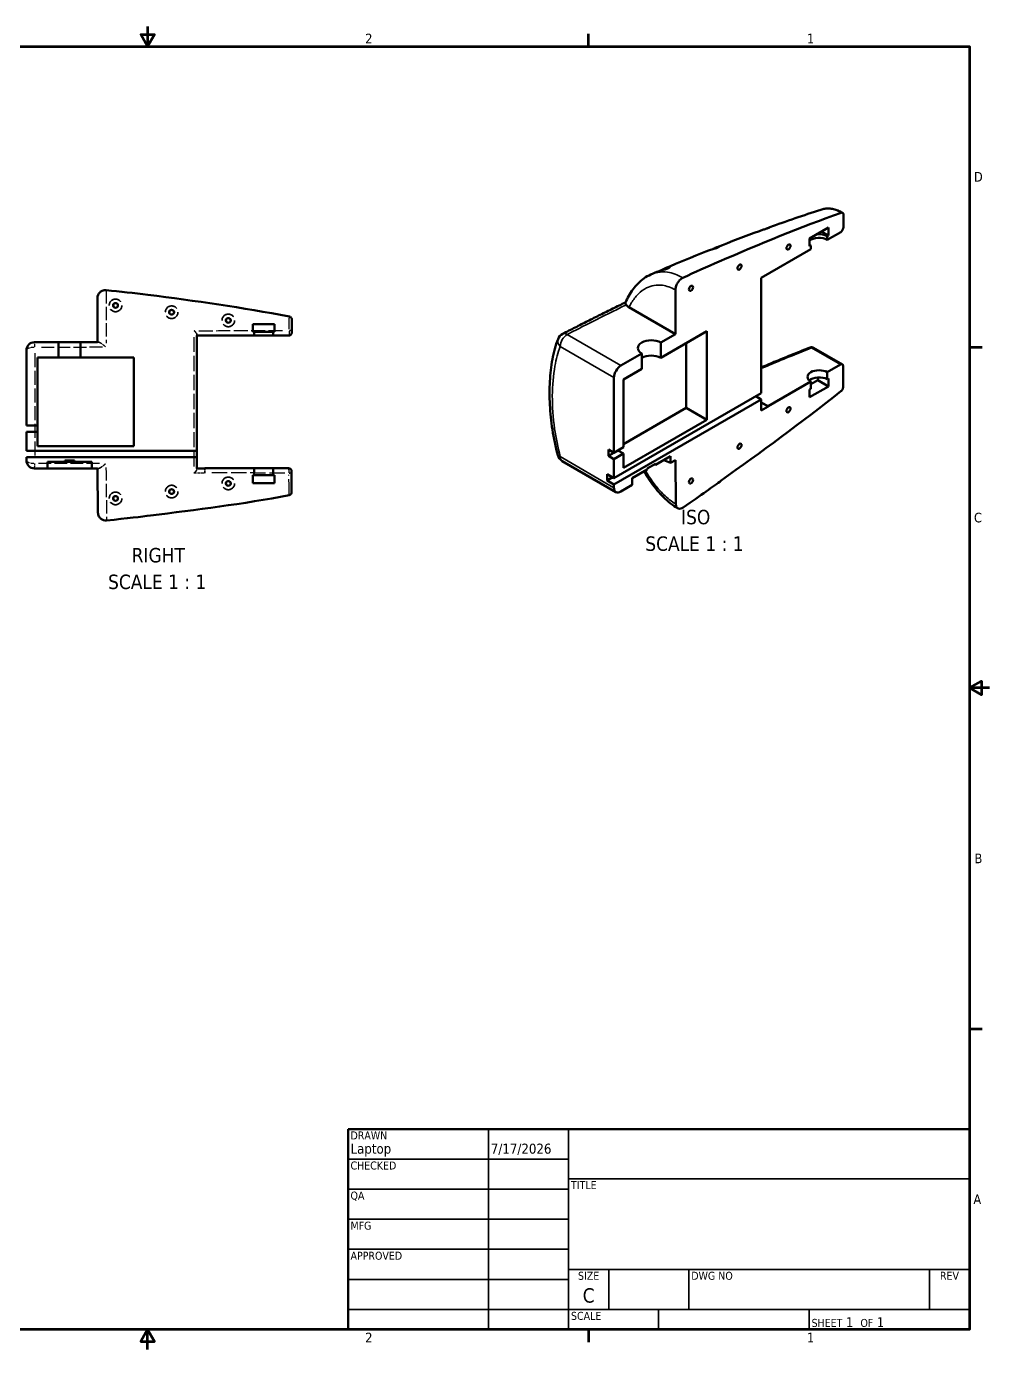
# Model space of a CAD drawing. Header units: millimetres. Extents: x 25 to 1092, y 13 to 851.
# Drawn here: x 482 to 1092, y 13 to 851 of the extents above; entities that cross this region are included whole.
import ezdxf
from ezdxf.enums import TextEntityAlignment as Align

# ---------------------------------------------------------------- set-up
doc = ezdxf.new("R2010")
doc.units = ezdxf.units.MM
doc.header["$LTSCALE"] = 50.8
doc.linetypes.add('DASHED', pattern=[0.2067, 0.1654, -0.0413])
for name, color, linetype, lineweight in [('Border (ANSI)', 7, 'Continuous', 70), ('Hidden (ANSI)', 7, 'DASHED', 35), ('Hidden Narrow (ANSI)', 7, 'DASHED', 25), ('Symbol (ANSI)', 7, 'Continuous', 25), ('Title (ANSI)', 7, 'Continuous', 50), ('Visible (ANSI)', 7, 'Continuous', 50), ('Visible Narrow (ANSI)', 7, 'Continuous', 35)]:
    doc.layers.add(name, color=color, linetype=linetype, lineweight=lineweight)
doc.styles.add('Label Text (ANSI)', font='tahoma.ttf')
doc.styles.add('Note Text (ANSI)', font='tahoma.ttf')
doc.styles.add('Text Style30', font='tahoma.ttf')
doc.styles.add('Text Style38', font='tahoma.ttf')
doc.styles.add('Text Style39', font='tahoma.ttf')

# ---------------------------------------------------------------- blocks, each defined once
blk = doc.blocks.new('Borders Default Border')
at = {"layer": 'Border (ANSI)'}
for p, q in [((16.5, 16.5), (16.5, 16.66)), ((21.25, 12.75), (21.41, 12.75)), ((21.25, 4.25), (21.41, 4.25)), ((16.5, 0.5), (16.5, 0.34))]:
    blk.add_line(p, q, dxfattribs=at)
at = {"layer": 'Border (ANSI)', "flags": 128}
for points in [[(11, 16.75), (11, 16.5), (10.913, 16.65), (11.087, 16.65), (11, 16.5)], [(0.75, 0.5), (0.75, 16.5), (21.25, 16.5), (21.25, 0.5), (0.75, 0.5)], [(21.5, 8.5), (21.25, 8.5), (21.4, 8.587), (21.4, 8.413), (21.25, 8.5)], [(11, 0.25), (11, 0.5), (10.913, 0.35), (11.087, 0.35), (11, 0.5)]]:
    blk.add_lwpolyline(points, dxfattribs=at)
at = {"layer": 'Border (ANSI)', "char_height": 0.12, "attachment_point": 7, "style": 'Note Text (ANSI)'}
for s, insert in [('2', (13.714, 16.54)), ('1', (19.223, 16.54)), ('D', (21.306, 14.815)), ('C', (21.306, 10.563)), ('B', (21.313, 6.315)), ('A', (21.299, 2.065)), ('2', (13.714, 0.34)), ('1', (19.223, 0.34))]:
    blk.add_mtext(s, dxfattribs=dict(at, insert=insert))
blk = doc.blocks.new('Title Blocks ANSI - Large')
at = {"layer": 'Title (ANSI)'}
for p, q in [((5, 7.45), (5, 4.95)), ((12.75, 7.45), (5, 7.45)), ((12.75, 4.95), (12.75, 7.45)), ((5, 4.95), (12.75, 4.95))]:
    blk.add_line(p, q, dxfattribs=at)
at = {"layer": 'Title (ANSI)', "lineweight": 35}
for p, q in [((6.75, 4.95), (6.75, 7.45)), ((7.75, 4.95), (7.75, 7.45)), ((5, 7.075), (7.75, 7.075)), ((7.75, 6.83), (12.75, 6.83)), ((5, 6.7), (7.75, 6.7)), ((5, 6.325), (7.75, 6.325)), ((5, 5.95), (7.75, 5.95)), ((12.75, 5.7), (7.75, 5.7)), ((8.25, 5.2), (8.25, 5.7)), ((9.25, 5.2), (9.25, 5.7)), ((12.25, 5.2), (12.25, 5.7)), ((5, 5.575), (7.75, 5.575)), ((7.75, 5.2), (5, 5.2)), ((12.75, 5.2), (7.75, 5.2)), ((8.87, 5.2), (8.87, 4.95)), ((10.75, 5.2), (10.75, 4.95))]:
    blk.add_line(p, q, dxfattribs=at)
at = {"layer": 'Title (ANSI)', "style": 'Text Style38'}
for s, p in [('DRAWN', (5.03, 7.42)), ('CHECKED', (5.03, 7.045)), ('TITLE', (7.78, 6.8)), ('QA', (5.03, 6.67)), ('MFG', (5.03, 6.295)), ('APPROVED', (5.03, 5.92)), ('DWG NO', (9.28, 5.67)), ('SCALE', (7.78, 5.17))]:
    blk.add_text(s, height=0.1, dxfattribs=at).set_placement(p, align=Align.TOP_LEFT)
for s, p in [('SIZE', (8, 5.67)), ('REV', (12.5, 5.67))]:
    blk.add_text(s, height=0.1, dxfattribs=at).set_placement(p, align=Align.TOP_CENTER)
at = {"layer": 'Title (ANSI)', "insert": (10.78, 4.98), "char_height": 0.12, "attachment_point": 7, "style": 'Note Text (ANSI)'}
blk.add_mtext('\\fTahoma|b0|i0;{\\H0.1000;SHEET}\\fTahoma|b0|i0;{\\H0.1200; 1  }\\fTahoma|b0|i0;{\\H0.1000;OF}\\fTahoma|b0|i0;{\\H0.1200; 1 }', dxfattribs=at)
at = {"layer": 'Title (ANSI)'}
for tag, height, style, p in [('AUTHOR', 0.125, 'Text Style39', (5.03, 7.105)), ('CREATION_DATE', 0.125, 'Text Style39', (6.78, 7.105)), ('CHECKED_BY', 0.125, 'Text Style39', (5.03, 6.73)), ('CHECKED_DATE', 0.125, 'Text Style39', (6.78, 6.73)), ('MFG_APPROVED_BY', 0.125, 'Text Style39', (5.03, 5.98)), ('MFG_APPROVED_DATE', 0.125, 'Text Style39', (6.78, 5.98)), ('ENG_APPROVED_BY', 0.125, 'Text Style39', (5.03, 5.605)), ('ENG_APPROVAL_DATE', 0.125, 'Text Style39', (6.78, 5.605)), ('PART_NUMBER', 0.18, 'Text Style30', (9.28, 5.23))]:
    blk.add_attdef(tag, text='', height=height, dxfattribs=dict(at, style=style)).set_placement(p, align=Align.BOTTOM_LEFT)
at = {"layer": 'Title (ANSI)', "lineweight": 30, "flags": 63}
blk.add_attdef('COMPANY', text='', height=0.125, dxfattribs=at).set_placement((10.25, 7.14), align=Align.MIDDLE_CENTER)
blk.add_attdef('TITLE', text='', height=0.18, dxfattribs=at).set_placement((7.78, 6.223), align=Align.MIDDLE_LEFT)
at = {"layer": 'Title (ANSI)'}
for tag, height, style, p in [('Sheet_Size', 0.18, 'Text Style30', (8, 5.375)), ('REVISION_NUMBER', 0.125, 'Text Style39', (12.5, 5.375))]:
    blk.add_attdef(tag, text='', height=height, dxfattribs=dict(at, style=style)).set_placement(p, align=Align.MIDDLE_CENTER)
at = {"layer": 'Title (ANSI)', "lineweight": 30, "flags": 63}
blk.add_attdef('Initial_View_Scale', text='', height=0.12, dxfattribs=at).set_placement((8.84, 4.98), align=Align.BOTTOM_RIGHT)

msp = doc.modelspace()

# ---------------------------------------------------------------- linework, layer by layer
at = {"layer": 'Hidden (ANSI)', "ltscale": 0.051062}
msp.add_line((590.02, 655.05), (590.02, 655.49), dxfattribs=at)
at = {"layer": 'Hidden (ANSI)', "ltscale": 0.094788}
msp.add_line((527.55, 650.88), (527.02, 650.88), dxfattribs=at)
at = {"layer": 'Hidden (ANSI)', "ltscale": 0.093798}
msp.add_line((527.01, 570.88), (527.53, 570.88), dxfattribs=at)
at = {"layer": 'Hidden (ANSI)', "ltscale": 0.044425}
msp.add_line((590.02, 570.54), (590.02, 570.88), dxfattribs=at)
at = {"layer": 'Hidden (ANSI)', "ltscale": 0.15564}
msp.add_line((595.02, 567.92), (595.02, 570.88), dxfattribs=at)
at = {"layer": 'Hidden (ANSI)', "ltscale": 1.196756}
for centre in [(538.45, 674.19), (574, 669.88), (609.91, 664.69), (609.91, 561.4), (538.45, 551.9), (574, 556.22)]:
    msp.add_circle(centre, 4, dxfattribs=at)
at = {"layer": 'Hidden (ANSI)', "ltscale": 0.131861}
msp.add_open_spline([(590.02, 655.49), (590.02, 655.61), (589.99, 655.76), (589.87, 656.1), (589.77, 656.3), (589.49, 656.77), (589.3, 657.03), (588.83, 657.59), (588.55, 657.88), (588.26, 658.13), (588.25, 658.13), (588.25, 658.13)], degree=3, knots=[-0.3527354, -0.3527354, -0.3527354, -0.3527354, -0.2920837, -0.2920837, -0.218479, -0.218479, -0.119912, -0.119912, 0, 0, 0.0008675, 0.0008675, 0.0008675, 0.0008675], dxfattribs=at)
at = {"layer": 'Hidden (ANSI)', "ltscale": 0.28457}
msp.add_open_spline([(527.55, 650.88), (527.79, 650.88), (528.11, 650.79), (528.95, 650.41), (529.49, 650.06), (530.81, 649.1), (531.62, 648.41), (532.41, 647.65), (532.41, 647.65), (532.41, 647.64)], degree=3, knots=[0, 0, 0, 0, 0.1798555, 0.1798555, 0.4228128, 0.4228128, 0.7519797, 0.7519797, 0.7533765, 0.7533765, 0.7533765, 0.7533765], dxfattribs=at)
at = {"layer": 'Hidden (ANSI)', "ltscale": 0.283552}
msp.add_open_spline([(527.53, 570.88), (527.78, 570.88), (528.1, 570.98), (528.93, 571.36), (529.47, 571.7), (530.77, 572.67), (531.57, 573.36), (532.35, 574.12), (532.35, 574.12), (532.36, 574.12)], degree=3, knots=[-0.7574116, -0.7574116, -0.7574116, -0.7574116, -0.5755807, -0.5755807, -0.3309444, -0.3309444, 0, 0, 0.0014052, 0.0014052, 0.0014052, 0.0014052], dxfattribs=at)
at = {"layer": 'Hidden (ANSI)', "ltscale": 0.133034}
msp.add_open_spline([(588.24, 567.94), (588.24, 567.94), (588.24, 567.94), (588.54, 568.21), (588.84, 568.52), (589.31, 569.09), (589.5, 569.35), (589.77, 569.8), (589.87, 569.99), (589.99, 570.3), (590.02, 570.43), (590.02, 570.54)], degree=3, knots=[-0.3528563, -0.3528563, -0.3528563, -0.3528563, -0.3519917, -0.3519917, -0.2285953, -0.2285953, -0.1315002, -0.1315002, -0.0594108, -0.0594108, 0, 0, 0, 0], dxfattribs=at)
at = {"layer": 'Hidden Narrow (ANSI)', "ltscale": 0.416998}
for centre in [(538.45, 674.19), (574, 669.88), (609.91, 664.69), (609.91, 561.4), (538.45, 551.9), (574, 556.22)]:
    msp.add_circle(centre, 1.77, dxfattribs=at)
at = {"layer": 'Hidden Narrow (ANSI)', "ltscale": 0.156937}
msp.add_ellipse((648.2, 657.05), major_axis=(0, -2), ratio=0.224039, start_param=0.116342, end_param=2.210498, dxfattribs=at)
at = {"layer": 'Hidden Narrow (ANSI)', "ltscale": 0.094862}
msp.add_ellipse((648.2, 657.05), major_axis=(2, 0), ratio=0.695348, start_param=0.070353, end_param=1.336712, dxfattribs=at)
at = {"layer": 'Hidden Narrow (ANSI)', "ltscale": 0.274595}
for centre, start_param, end_param in [((487.02, 645.88), 4.736507, 6.201781), ((487.02, 575.88), 0.081404, 1.546678)]:
    msp.add_ellipse(centre, major_axis=(-5, 0), ratio=0.334388, start_param=start_param, end_param=end_param, dxfattribs=at)
at = {"layer": 'Hidden Narrow (ANSI)', "ltscale": 0.207501}
for centre, major_axis, start_param, end_param in [((487.02, 645.88), (0, 5), 5.114284, 6.221664), ((487.02, 575.88), (0, -5), 0.061521, 1.168901)]:
    msp.add_ellipse(centre, major_axis=major_axis, ratio=0.060739, start_param=start_param, end_param=end_param, dxfattribs=at)
at = {"layer": 'Hidden Narrow (ANSI)', "ltscale": 0.146559}
msp.add_ellipse((648.02, 569.04), major_axis=(0, 2), ratio=0.192499, start_param=4.218766, end_param=6.174532, dxfattribs=at)
at = {"layer": 'Hidden Narrow (ANSI)', "ltscale": 0.095161}
msp.add_ellipse((648.02, 569.04), major_axis=(2, 0), ratio=0.573785, start_param=4.942265, end_param=6.212611, dxfattribs=at)
at = {"layer": 'Hidden Narrow (ANSI)', "ltscale": 0.993041}
msp.add_open_spline([(532.52, 683.69), (532.51, 683.41), (532.51, 682.74), (532.5, 680.81), (532.49, 679.57), (532.48, 676.7), (532.47, 675.07), (532.46, 673.32), (532.46, 670.92), (532.45, 668.28), (532.43, 662.74), (532.43, 659.83), (532.42, 654.66), (532.42, 652.45), (532.42, 650.21)], degree=3, knots=[-17.279079, -17.279079, -17.279079, -17.279079, -16.569499, -16.569499, -15.877357, -15.877357, -15.185216, -15.185216, -15.185216, -14.236648, -14.236648, -13.288086, -13.288086, -12.601775, -12.601775, -12.601775, -12.601775], dxfattribs=at)
at = {"layer": 'Hidden Narrow (ANSI)', "ltscale": 0.899099}
msp.add_open_spline([(648.53, 659.15), (648.53, 659.66), (648.54, 660.15), (648.54, 661.86), (648.55, 662.99), (648.55, 663.95), (648.56, 664.71), (648.56, 665.37), (648.57, 666.58), (648.58, 667.01), (648.58, 667.12)], degree=3, knots=[-1.842676, -1.842676, -1.842676, -1.842676, -1.636113, -1.636113, -1.101518, -1.101518, -1.101518, -0.674658, -0.674658, -0.096983, -0.096983, -0.096983, -0.096983], dxfattribs=at)
at = {"layer": 'Hidden Narrow (ANSI)', "ltscale": 1.15122}
msp.add_open_spline([(588.24, 572.18), (588.23, 573.56), (588.23, 574.96), (588.23, 582.28), (588.23, 588.41), (588.23, 600.83), (588.23, 607.13), (588.23, 613.41), (588.23, 619.44), (588.23, 625.45), (588.24, 637.28), (588.24, 643.09), (588.24, 650.49), (588.25, 652.29), (588.25, 654.06)], degree=3, knots=[-12.184581, -12.184581, -12.184581, -12.184581, -11.740359, -11.740359, -9.890851, -9.890851, -8.041338, -8.041338, -8.041338, -6.267166, -6.267166, -4.492995, -4.492995, -3.906628, -3.906628, -3.906628, -3.906628], dxfattribs=at)
at = {"layer": 'Hidden Narrow (ANSI)', "ltscale": 1.05053}
msp.add_open_spline([(591.28, 658.14), (600.72, 658.17), (610.15, 658.2), (619.54, 658.25), (624.68, 658.27), (629.8, 658.3), (638.46, 658.35), (642.01, 658.37), (645.54, 658.4)], degree=3, knots=[-5.980832, -5.980832, -5.980832, -5.980832, -3.122693, -3.122693, -3.122693, -1.561346, -1.561346, -0.477265, -0.477265, -0.477265, -0.477265], dxfattribs=at)
at = {"layer": 'Hidden Narrow (ANSI)', "ltscale": 0.969232}
msp.add_open_spline([(530.16, 647.64), (521.65, 647.62), (513.14, 647.6), (504.63, 647.58), (500.86, 647.57), (497.09, 647.57), (492.07, 647.56), (490.81, 647.56), (489.56, 647.55)], degree=3, knots=[-4.814771, -4.814771, -4.814771, -4.814771, -2.260888, -2.260888, -2.260888, -1.130444, -1.130444, -0.754161, -0.754161, -0.754161, -0.754161], dxfattribs=at)
at = {"layer": 'Hidden Narrow (ANSI)', "ltscale": 1.066363}
msp.add_open_spline([(487.3, 643.99), (487.3, 640.17), (487.3, 636.3), (487.29, 625.52), (487.29, 618.56), (487.29, 611.59), (487.29, 604.55), (487.29, 597.51), (487.3, 586.26), (487.3, 581.98), (487.3, 577.78)], degree=3, knots=[-12.512025, -12.512025, -12.512025, -12.512025, -11.373166, -11.373166, -9.370849, -9.370849, -9.370849, -7.350007, -7.350007, -6.094793, -6.094793, -6.094793, -6.094793], dxfattribs=at)
at = {"layer": 'Hidden Narrow (ANSI)', "ltscale": 0.968033}
msp.add_open_spline([(489.56, 574.21), (490.81, 574.21), (492.07, 574.2), (497.09, 574.2), (500.86, 574.19), (504.63, 574.18), (513.12, 574.17), (521.61, 574.15), (530.11, 574.13)], degree=3, knots=[-15.958592, -15.958592, -15.958592, -15.958592, -15.582026, -15.582026, -14.451601, -14.451601, -14.451601, -11.903017, -11.903017, -11.903017, -11.903017], dxfattribs=at)
at = {"layer": 'Hidden Narrow (ANSI)', "ltscale": 0.99269}
msp.add_open_spline([(532.39, 571.56), (532.42, 568.91), (532.45, 566.3), (532.51, 560.86), (532.55, 558.05), (532.61, 552.7), (532.65, 550.16), (532.68, 547.86), (532.7, 546.17), (532.72, 544.61), (532.76, 541.87), (532.78, 540.7), (532.81, 538.95), (532.82, 538.36), (532.82, 538.1)], degree=3, knots=[-4.935176, -4.935176, -4.935176, -4.935176, -4.123818, -4.123818, -3.198037, -3.198037, -2.27225, -2.27225, -2.27225, -1.592797, -1.592797, -0.913344, -0.913344, -0.259746, -0.259746, -0.259746, -0.259746], dxfattribs=at)
at = {"layer": 'Hidden Narrow (ANSI)', "ltscale": 0.230554}
msp.add_open_spline([(594.68, 567.93), (593.87, 567.93), (593.07, 567.93), (592.26, 567.93), (591.03, 567.93), (589.81, 567.94), (588.58, 567.94)], degree=3, knots=[-11.3077443, -11.3077443, -11.3077443, -11.3077443, -11.0646404, -11.0646404, -11.0646404, -10.6932944, -10.6932944, -10.6932944, -10.6932944], dxfattribs=at)
at = {"layer": 'Hidden Narrow (ANSI)', "ltscale": 1.157234}
msp.add_open_spline([(645.68, 567.93), (642.53, 567.94), (639.37, 567.96), (631.54, 567.99), (626.85, 568.01), (622.17, 568.02), (614.02, 568.05), (605.86, 568.07), (597.69, 568.09)], degree=3, knots=[-16.462378, -16.462378, -16.462378, -16.462378, -15.501638, -15.501638, -14.081111, -14.081111, -14.081111, -11.611447, -11.611447, -11.611447, -11.611447], dxfattribs=at)
at = {"layer": 'Hidden Narrow (ANSI)', "ltscale": 1.188072}
msp.add_open_spline([(648.4, 554.03), (648.4, 554.05), (648.4, 554.07), (648.4, 554.4), (648.39, 555.24), (648.38, 557.19), (648.37, 558.08), (648.37, 559.08), (648.36, 560.93), (648.35, 563.11), (648.34, 565.92), (648.34, 566.36), (648.34, 566.82)], degree=3, knots=[-13.786553, -13.786553, -13.786553, -13.786553, -13.706737, -13.706737, -12.959295, -12.959295, -12.492143, -12.492143, -12.492143, -11.623932, -11.623932, -11.461381, -11.461381, -11.461381, -11.461381], dxfattribs=at)
at = {"layer": 'Visible (ANSI)'}
for p, q in [((999.64, 723.65), (999.64, 731.77)), ((978.21, 716.62), (990.14, 723.51)), ((990.14, 718.52), (985.82, 721.01)), ((990.14, 723.51), (990.14, 718.52)), ((978.21, 711.63), (978.21, 716.62)), ((989.36, 715.73), (997.91, 720.66)), ((990.14, 718.52), (989.36, 718.07)), ((989.36, 718.07), (989.36, 715.73)), ((947.61, 691.62), (978.99, 709.74)), ((978.99, 712.08), (978.21, 711.63)), ((978.99, 709.74), (978.99, 712.08)), ((947.61, 618.66), (947.61, 691.62)), ((893.16, 683.97), (893.16, 656.02)), ((527.02, 678.88), (527.02, 650.88)), ((893.16, 656.02), (863.7, 673.03)), ((625.42, 657.4), (625.42, 662.4)), ((625.42, 662.4), (639.22, 662.4)), ((639.22, 662.4), (639.22, 657.4)), ((650.2, 657.05), (650.2, 665.18)), ((590.02, 655.05), (626.32, 655.05)), ((590.02, 581.95), (590.02, 655.05)), ((626.32, 657.4), (625.42, 657.4)), ((626.32, 655.05), (626.32, 657.4)), ((626.32, 657.4), (638.32, 657.4)), ((638.32, 655.05), (626.32, 655.05)), ((638.32, 657.4), (638.32, 655.05)), ((639.22, 657.4), (638.32, 657.4)), ((638.32, 655.05), (648.2, 655.05)), ((883.91, 640.97), (913.13, 657.84)), ((893.16, 656.02), (883.91, 650.68)), ((913.13, 657.84), (913.13, 601.75)), ((482.02, 645.88), (482.02, 598.05)), ((502.32, 650.88), (487.02, 650.88)), ((502.32, 650.88), (516.32, 650.88)), ((502.32, 641.15), (502.32, 650.88)), ((527.02, 650.88), (516.32, 650.88)), ((516.32, 650.88), (516.32, 641.15)), ((883.91, 650.68), (883.91, 640.97)), ((900.07, 650.3), (900.07, 609.28)), ((998.97, 636.85), (980.72, 647.38)), ((488.92, 641.15), (502.32, 641.15)), ((488.92, 598.05), (488.92, 641.15)), ((516.32, 641.15), (502.32, 641.15)), ((516.32, 641.15), (550.12, 641.15)), ((550.12, 641.15), (550.12, 584.95)), ((871.81, 643.7), (858.59, 636.06)), ((871.81, 633.98), (871.81, 643.7)), ((860.23, 627.3), (871.81, 633.98)), ((997.74, 636.72), (989.36, 631.88)), ((989.36, 631.88), (989.36, 627.39)), ((999.47, 622.65), (999.47, 635.73)), ((854.26, 628.58), (854.26, 580.84)), ((860.23, 584.28), (860.23, 627.3)), ((978.99, 625.9), (951.93, 610.28)), ((990.14, 622.85), (978.21, 615.97)), ((978.21, 620.96), (978.99, 621.4)), ((978.21, 615.97), (978.21, 620.96)), ((983.31, 626.79), (978.99, 624.3)), ((978.99, 621.4), (978.99, 625.9)), ((983.31, 628.6), (983.31, 626.79)), ((990.14, 622.85), (983.31, 626.79)), ((989.36, 627.39), (990.14, 627.84)), ((990.14, 627.84), (990.14, 622.85)), ((854.26, 564.77), (947.61, 618.66)), ((947.61, 614.67), (854.26, 560.78)), ((944.16, 616.67), (947.61, 614.67)), ((947.61, 607.62), (947.61, 614.67)), ((951.93, 610.28), (947.61, 612.77)), ((951.93, 610.11), (947.61, 612.61)), ((900.07, 609.28), (860.23, 586.28)), ((913.13, 601.75), (900.07, 609.28)), ((951.93, 610.11), (947.61, 607.62)), ((951.93, 610.28), (951.93, 610.11)), ((482.02, 598.05), (488.92, 598.05)), ((488.92, 598.05), (488.92, 594.05)), ((913.13, 601.75), (860.23, 571.21)), ((482.02, 594.05), (482.02, 581.95)), ((488.92, 594.05), (482.02, 594.05)), ((488.92, 584.95), (488.92, 594.05)), ((482.02, 581.95), (590.02, 581.95)), ((550.12, 584.95), (488.92, 584.95)), ((590.02, 581.95), (590.02, 577.95)), ((850.81, 578.84), (850.81, 582.83)), ((850.81, 582.83), (854.26, 580.84)), ((850.81, 578.84), (854.26, 580.84)), ((854.26, 576.84), (850.81, 578.84)), ((854.26, 580.84), (860.23, 584.28)), ((860.23, 580.29), (854.26, 576.84)), ((856.77, 582.28), (860.23, 580.29)), ((860.23, 571.21), (860.23, 580.29)), ((880.54, 573.17), (890.05, 578.66)), ((890.05, 578.66), (890.05, 574.38)), ((482.02, 577.95), (482.02, 575.88)), ((590.02, 577.95), (482.02, 577.95)), ((487.02, 570.88), (495.42, 570.88)), ((495.42, 570.88), (495.42, 575.17)), ((495.42, 575.17), (506.42, 575.17)), ((523.42, 570.88), (495.42, 570.88)), ((506.42, 575.17), (506.42, 575.88)), ((506.42, 575.88), (512.42, 575.88)), ((506.42, 575.17), (512.42, 575.17)), ((512.42, 575.88), (512.42, 575.17)), ((512.42, 575.17), (523.42, 575.17)), ((523.42, 575.17), (523.42, 570.88)), ((523.42, 570.88), (527.01, 570.88)), ((527.01, 570.88), (527.32, 542.86)), ((590.02, 570.88), (590.02, 577.95)), ((595.02, 570.88), (590.02, 570.88)), ((626.32, 571.04), (595.02, 571.04)), ((595.02, 571.04), (595.02, 570.88)), ((626.32, 571.04), (638.32, 571.04)), ((626.32, 566.54), (626.32, 571.04)), ((648.02, 571.04), (638.32, 571.04)), ((638.32, 571.04), (638.32, 566.54)), ((855.53, 555.92), (821.47, 575.58)), ((854.26, 576.84), (854.26, 564.77)), ((865.85, 564.69), (875.35, 570.18)), ((875.35, 570.89), (880.54, 573.88)), ((875.35, 570.18), (875.35, 570.89)), ((880.54, 573.88), (880.54, 573.17)), ((890.05, 574.38), (893.16, 576.18)), ((893.16, 576.18), (893.43, 548.37)), ((625.42, 561.54), (625.42, 566.54)), ((625.42, 566.54), (626.32, 566.54)), ((638.32, 566.54), (626.32, 566.54)), ((638.32, 566.54), (639.22, 566.54)), ((639.22, 566.54), (639.22, 561.54)), ((650.02, 555.94), (650.02, 569.04)), ((849.94, 563.27), (849.94, 567.26)), ((849.94, 567.26), (854.26, 564.77)), ((853.4, 565.27), (849.94, 563.27)), ((854.26, 560.78), (849.94, 563.27)), ((865.85, 560.41), (865.85, 564.69)), ((639.22, 561.54), (625.42, 561.54)), ((854.26, 560.78), (854.26, 558.71)), ((858.59, 556.22), (865.85, 560.41))]:
    msp.add_line(p, q, dxfattribs=at)
for centre in [(538.45, 674.19), (574, 669.88), (609.91, 664.69), (609.91, 561.4), (538.45, 551.9), (574, 556.22)]:
    msp.add_circle(centre, 1.5, dxfattribs=at)
for centre, radius, start, end in [((648.2, 657.05), 2, 270, 0), ((824.53, 650.74), 6.11, 117.07226, 159.51699), ((487.02, 645.88), 5, 90, 180), ((979.5, 645.26), 2.44, 60, 111.20541), ((824.53, 580.87), 6.11, 194.62669, 240), ((487.02, 575.88), 5, 180, 270), ((648.02, 569.04), 2, 0, 90)]:
    msp.add_arc(centre, radius, start, end, dxfattribs=at)
for centre, major_axis, start_param, end_param in [((997.91, 722.66), (-1.22, -2.12), 0.785398, 2.356194), ((984.17, 712.73), (-7.33, 0), 3.926991, 5.661972), ((984.17, 715.07), (-7.33, 0), 0.621213, 0.785398), ((984.17, 715.07), (7.33, 0), 0.785398, 1.770509), ((877.88, 647.18), (-8.56, 0), 3.930326, 7.065248), ((877.88, 637.46), (-8.56, 0), 3.930326, 5.501122), ((997.74, 634.73), (1.22, 2.12), 5.497787, 7.068583), ((858.59, 631.07), (3.06, 5.29), 0.785398, 2.356194), ((984.17, 628.89), (-7.33, 0), 3.926991, 7.068583), ((984.17, 624.4), (-7.33, 0), 3.926991, 5.724195), ((877.96, 571.67), (3.67, 0), 0.789101, 1.030065), ((877.97, 567.39), (-17.11, 0), 3.928671, 4.239776), ((858.59, 561.21), (-3.06, -5.29), 5.497787, 7.068583)]:
    msp.add_ellipse(centre, major_axis=major_axis, ratio=0.57735, start_param=start_param, end_param=end_param, dxfattribs=at)
for centre in [(964.81, 711.18), (933.77, 698.43), (903.04, 684.99), (964.81, 608.09), (933.77, 584.99), (903.04, 562.94)]:
    msp.add_ellipse(centre, major_axis=(-0.92, -1.59), ratio=0.57735, dxfattribs=at)
for points, knots in [([(897.91, 691.68), (905.56, 695.2), (913.19, 698.63), (946.67, 713.14), (972.57, 723.73), (998.23, 732.92)], [0.680767, 0.680767, 0.680767, 0.680767, 0.7194324, 0.7194324, 0.8505384, 0.8505384, 0.8505384, 0.8505384]), ([(999.13, 732.89), (998.18, 733.44), (997.21, 733.91), (995.29, 734.68), (994.32, 734.98), (992.41, 735.39), (991.47, 735.51), (989.62, 735.59), (988.72, 735.54), (986.98, 735.29), (986.14, 735.09), (985.33, 734.83)], [0, 0, 0, 0, 0.297422, 0.297422, 0.594844, 0.594844, 0.892267, 0.892267, 1.189689, 1.189689, 1.487111, 1.487111, 1.487111, 1.487111]), ([(998.23, 732.92), (998.45, 733), (998.66, 733.02), (999.04, 732.96), (999.2, 732.87), (999.43, 732.62), (999.51, 732.48), (999.61, 732.16), (999.64, 731.97), (999.64, 731.77)], [0, 0, 0, 0, 0.0781289, 0.0781289, 0.1562578, 0.1562578, 0.2168165, 0.2168165, 0.2773752, 0.2773752, 0.2773752, 0.2773752]), ([(950.99, 722.84), (951.08, 722.88), (951.16, 722.93), (951.89, 723.29), (952.37, 723.5), (952.87, 723.66), (952.98, 723.68), (952.97, 723.63), (952.89, 723.57), (952.57, 723.42), (952.41, 723.35), (952, 723.19), (951.77, 723.11), (951.18, 722.9), (950.81, 722.78), (949.8, 722.45), (949.09, 722.23), (947.7, 721.77), (947.02, 721.54), (946.36, 721.3)], [-2.090285, -2.090285, -2.090285, -2.090285, -2.051211, -2.051211, -1.754879, -1.754879, -1.540704, -1.540704, -1.365017, -1.365017, -1.256684, -1.256684, -1.15863, -1.15863, -1.028123, -1.028123, -0.810215, -0.810215, -0.60987, -0.60987, -0.60987, -0.60987]), ([(916.63, 709.72), (916.78, 709.8), (916.93, 709.88), (918.05, 710.44), (918.88, 710.83), (920.12, 711.32), (920.55, 711.45), (921.01, 711.49), (921.07, 711.44), (920.9, 711.28), (920.78, 711.19), (920.41, 711.01), (920.22, 710.93), (919.73, 710.73), (919.43, 710.63), (918.63, 710.35), (918.1, 710.18), (916.7, 709.74), (915.73, 709.45), (913.96, 708.86), (913.16, 708.57), (912.44, 708.28)], [-2.189145, -2.189145, -2.189145, -2.189145, -2.146466, -2.146466, -1.871458, -1.871458, -1.615851, -1.615851, -1.389155, -1.389155, -1.258465, -1.258465, -1.161969, -1.161969, -1.056797, -1.056797, -0.891129, -0.891129, -0.605581, -0.605581, -0.352937, -0.352937, -0.352937, -0.352937]), ([(882.82, 695.81), (883.08, 695.94), (883.36, 696.08), (884.5, 696.66), (885.36, 697.09), (887.08, 697.87), (887.87, 698.18), (889.06, 698.51), (889.43, 698.53), (889.6, 698.38), (889.56, 698.28), (889.29, 698.07), (889.13, 697.97), (888.71, 697.76), (888.47, 697.66), (887.85, 697.42), (887.47, 697.28), (886.43, 696.94), (885.71, 696.72), (883.81, 696.13), (882.58, 695.74), (880.71, 695.08), (880.03, 694.82), (879.48, 694.58)], [-2.480211, -2.480211, -2.480211, -2.480211, -2.395828, -2.395828, -2.127565, -2.127565, -1.816163, -1.816163, -1.499943, -1.499943, -1.301874, -1.301874, -1.176175, -1.176175, -1.067259, -1.067259, -0.930611, -0.930611, -0.704789, -0.704789, -0.353422, -0.353422, -0.106516, -0.106516, -0.106516, -0.106516]), ([(861.47, 676), (862.15, 677.49), (862.88, 678.95), (864.5, 681.75), (865.38, 683.11), (867.31, 685.69), (868.35, 686.93), (870.65, 689.24), (871.89, 690.31), (874.61, 692.24), (876.08, 693.09), (877.67, 693.78)], [12.59869, 12.59869, 12.59869, 12.59869, 13.142159, 13.142159, 13.685629, 13.685629, 14.229098, 14.229098, 14.772567, 14.772567, 15.316036, 15.316036, 15.316036, 15.316036]), ([(893.16, 683.97), (893.16, 684.62), (893.27, 685.32), (893.7, 686.77), (894.01, 687.5), (894.8, 688.88), (895.27, 689.52), (896.12, 690.43), (896.47, 690.75), (897.19, 691.29), (897.55, 691.51), (897.91, 691.68)], [0, 0, 0, 0, 0.1953222, 0.1953222, 0.3906445, 0.3906445, 0.5859667, 0.5859667, 0.7118431, 0.7118431, 0.8377195, 0.8377195, 0.8377195, 0.8377195]), ([(527.02, 678.88), (527.02, 679.53), (527.14, 680.17), (527.64, 681.38), (528, 681.93), (528.91, 682.85), (529.46, 683.22), (530.44, 683.64), (530.85, 683.76), (531.68, 683.89), (532.1, 683.9), (532.52, 683.85)], [0, 0, 0, 0, 0.1953222, 0.1953222, 0.3906445, 0.3906445, 0.5859667, 0.5859667, 0.7118431, 0.7118431, 0.8377195, 0.8377195, 0.8377195, 0.8377195]), ([(532.52, 683.85), (541.36, 682.96), (550.19, 681.98), (588.92, 677.15), (618.89, 672.78), (648.58, 667.15)], [0.680767, 0.680767, 0.680767, 0.680767, 0.7194324, 0.7194324, 0.8505384, 0.8505384, 0.8505384, 0.8505384]), ([(821.74, 656.18), (824.37, 657.52), (827.01, 658.87), (832.28, 661.54), (834.93, 662.88), (840.23, 665.54), (842.88, 666.87), (848.2, 669.52), (850.87, 670.84), (856.19, 673.47), (858.84, 674.77), (861.5, 676.07)], [0.528572, 0.528572, 0.528572, 0.528572, 1.388664, 1.388664, 2.248757, 2.248757, 3.108849, 3.108849, 3.968941, 3.968941, 4.821759, 4.821759, 4.821759, 4.821759]), ([(862.04, 674.52), (861.78, 674.92), (861.62, 675.24), (861.44, 675.73), (861.42, 675.9), (861.47, 676)], [0, 0, 0, 0, 0.1798555, 0.1798555, 0.3617695, 0.3617695, 0.3617695, 0.3617695]), ([(862.04, 674.52), (862.07, 674.48), (862.1, 674.43), (862.49, 673.88), (863.03, 673.42), (863.7, 673.03)], [-0.2536068, -0.2536068, -0.2536068, -0.2536068, -0.2340105, -0.2340105, 0, 0, 0, 0]), ([(648.58, 667.15), (648.83, 667.1), (649.08, 667), (649.51, 666.72), (649.7, 666.53), (649.96, 666.15), (650.05, 665.97), (650.17, 665.59), (650.2, 665.39), (650.2, 665.18)], [0, 0, 0, 0, 0.0781289, 0.0781289, 0.1562578, 0.1562578, 0.2168165, 0.2168165, 0.2773752, 0.2773752, 0.2773752, 0.2773752]), ([(818.61, 579.33), (817.18, 584.8), (816.07, 590.21), (814.42, 600.84), (813.88, 606.05), (813.33, 616.25), (813.33, 621.22), (813.88, 630.87), (814.43, 635.54), (816.13, 644.51), (817.28, 648.82), (818.8, 652.88)], [5.73828, 5.73828, 5.73828, 5.73828, 7.164331, 7.164331, 8.590383, 8.590383, 10.016435, 10.016435, 11.442487, 11.442487, 12.868538, 12.868538, 12.868538, 12.868538]), ([(947.61, 634.88), (950.72, 636.2), (953.84, 637.52), (960.54, 640.3), (964.12, 641.78), (971.33, 644.69), (974.96, 646.13), (978.61, 647.54)], [13.632131, 13.632131, 13.632131, 13.632131, 14.57815, 14.57815, 15.655012, 15.655012, 16.731874, 16.731874, 16.731874, 16.731874]), ([(999.47, 622.65), (999.47, 622.39), (999.43, 622.11), (999.26, 621.53), (999.13, 621.24), (998.85, 620.75), (998.71, 620.55), (998.41, 620.18), (998.25, 620.02), (998.08, 619.89)], [0, 0, 0, 0, 0.0781289, 0.0781289, 0.1562578, 0.1562578, 0.2162491, 0.2162491, 0.2762403, 0.2762403, 0.2762403, 0.2762403]), ([(998.08, 619.89), (972.88, 599.65), (947.08, 581.15), (917.42, 559.76), (909.48, 554.04), (898.18, 546.2)], [-111.000736, -111.000736, -111.000736, -111.000736, -86.52001, -86.52001, -81.858448, -81.858448, -81.858448, -81.858448]), ([(894.69, 545.62), (891.59, 547.42), (888.62, 549.75), (882.95, 555.28), (880.26, 558.52), (876.2, 564.21), (874.69, 566.57), (873.27, 568.98)], [0, 0, 0, 0, 0.894448, 0.894448, 1.854103, 1.854103, 2.498956, 2.498956, 2.498956, 2.498956]), ([(648.4, 553.98), (619.25, 548.28), (589.4, 544.67), (555.09, 540.39), (545.9, 539.26), (532.83, 537.94)], [-111.000736, -111.000736, -111.000736, -111.000736, -86.52001, -86.52001, -81.858448, -81.858448, -81.858448, -81.858448]), ([(650.02, 555.94), (650.02, 555.68), (649.96, 555.43), (649.77, 554.94), (649.62, 554.72), (649.3, 554.4), (649.14, 554.28), (648.79, 554.09), (648.6, 554.02), (648.4, 553.98)], [0, 0, 0, 0, 0.0781289, 0.0781289, 0.1562578, 0.1562578, 0.2162491, 0.2162491, 0.2762403, 0.2762403, 0.2762403, 0.2762403]), ([(898.18, 546.2), (897.62, 545.81), (897.06, 545.55), (895.98, 545.3), (895.47, 545.31), (894.6, 545.62), (894.23, 545.91), (893.79, 546.59), (893.66, 546.89), (893.48, 547.58), (893.43, 547.96), (893.43, 548.37)], [0, 0, 0, 0, 0.1953222, 0.1953222, 0.3906445, 0.3906445, 0.5859667, 0.5859667, 0.7091396, 0.7091396, 0.8323125, 0.8323125, 0.8323125, 0.8323125]), ([(532.83, 537.94), (532.18, 537.88), (531.52, 537.94), (530.27, 538.31), (529.69, 538.61), (528.68, 539.43), (528.26, 539.93), (527.74, 540.86), (527.59, 541.25), (527.38, 542.04), (527.33, 542.45), (527.32, 542.86)], [0, 0, 0, 0, 0.1953222, 0.1953222, 0.3906445, 0.3906445, 0.5859667, 0.5859667, 0.7091396, 0.7091396, 0.8323125, 0.8323125, 0.8323125, 0.8323125])]:
    msp.add_open_spline(points, degree=3, knots=knots, dxfattribs=at)
for points in [[(952.58, 723.57), (963.49, 727.51), (974.42, 731.28), (985.33, 734.83)], [(919.58, 711.11), (928.48, 714.6), (937.41, 718.01), (946.36, 721.3)], [(886.79, 697.73), (895.33, 701.38), (903.9, 704.88), (912.44, 708.28)], [(877.67, 693.78), (878.27, 694.05), (878.88, 694.31), (879.48, 694.58)]]:
    msp.add_open_spline(points, degree=3, dxfattribs=at)
at = {"layer": 'Visible Narrow (ANSI)'}
for p, q in [((858.59, 636.06), (824.53, 655.73)), ((820.2, 648.24), (854.26, 628.58)), ((979.5, 647.26), (997.74, 636.72)), ((854.26, 558.71), (820.2, 578.38))]:
    msp.add_line(p, q, dxfattribs=at)
for centre, major_axis, ratio, start_param, end_param in [((824.53, 650.74), (-3.06, -5.29), 0.57735, 3.926991, 5.497787), ((824.53, 650.74), (-2.78, 5.44), 0.541216, 5.526384, 6.283185), ((824.53, 650.74), (-5.73, 2.14), 0.737175, 0, 1.024481), ((979.5, 645.26), (-0.88, 2.28), 0.455413, 5.577568, 6.283185), ((979.5, 645.26), (1.22, 2.12), 0.57735, 0, 0.785398), ((824.53, 580.87), (-5.91, -1.54), 0.351056, 0, 0.664409), ((824.53, 580.87), (-3.06, -5.29), 0.57735, 5.497787, 6.283185)]:
    msp.add_ellipse(centre, major_axis=major_axis, ratio=ratio, start_param=start_param, end_param=end_param, dxfattribs=at)
for points, knots in [([(985.33, 734.83), (986.27, 735.14), (987.26, 735.34), (988.3, 735.44), (989.45, 735.54), (990.67, 735.5), (993.94, 734.94), (996.09, 734.16), (998.23, 732.92)], [-1.487111, -1.487111, -1.487111, -1.487111, -1.101518, -1.101518, -1.101518, -0.674658, -0.674658, 0, 0, 0, 0]), ([(897.91, 691.68), (894.58, 693.6), (891.25, 694.76), (886, 695.49), (883.94, 695.44), (880.48, 694.83), (879.03, 694.38), (877.67, 693.79)], [-17.538929, -17.538929, -17.538929, -17.538929, -16.569499, -16.569499, -15.877357, -15.877357, -15.316036, -15.316036, -15.316036, -15.316036]), ([(863.7, 673.03), (864.19, 673.98), (864.7, 674.89), (866.51, 677.83), (867.94, 679.7), (871.17, 682.94), (872.96, 684.3), (874.96, 685.3), (876.42, 686.03), (877.98, 686.57), (881.32, 687.15), (883.1, 687.19), (887.58, 686.56), (890.37, 685.58), (893.16, 683.97)], [12.883555, 12.883555, 12.883555, 12.883555, 13.288086, 13.288086, 14.236648, 14.236648, 15.185216, 15.185216, 15.185216, 15.877357, 15.877357, 16.569499, 16.569499, 17.538929, 17.538929, 17.538929, 17.538929]), ([(824.53, 655.73), (826.36, 656.67), (828.2, 657.6), (833.5, 660.3), (836.96, 662.05), (840.43, 663.8), (847.43, 667.32), (854.47, 670.81), (861.54, 674.28)], [0.528572, 0.528572, 0.528572, 0.528572, 1.130444, 1.130444, 2.260888, 2.260888, 2.260888, 4.538614, 4.538614, 4.538614, 4.538614]), ([(820.2, 578.38), (818.65, 584.33), (817.49, 590.21), (815.64, 603.17), (815.16, 610.17), (815.19, 616.88), (815.23, 623.52), (815.77, 629.86), (817.66, 640.2), (818.76, 644.39), (820.2, 648.24)], [5.73828, 5.73828, 5.73828, 5.73828, 7.350007, 7.350007, 9.370849, 9.370849, 9.370849, 11.373166, 11.373166, 12.868538, 12.868538, 12.868538, 12.868538]), ([(947.61, 634.22), (949.4, 634.98), (951.2, 635.74), (952.99, 636.5), (957.67, 638.47), (962.37, 640.42), (971.21, 644), (975.34, 645.65), (979.5, 647.26)], [13.534749, 13.534749, 13.534749, 13.534749, 14.081111, 14.081111, 14.081111, 15.501638, 15.501638, 16.731874, 16.731874, 16.731874, 16.731874]), ([(893.43, 548.37), (890.79, 549.89), (888.16, 551.96), (883.82, 556.22), (882.05, 558.24), (878.7, 562.54), (877.13, 564.81), (875.66, 567.15), (875.17, 567.94), (874.69, 568.73), (874.22, 569.52)], [0, 0, 0, 0, 0.913344, 0.913344, 1.592797, 1.592797, 2.27225, 2.27225, 2.27225, 2.499006, 2.499006, 2.499006, 2.499006])]:
    msp.add_open_spline(points, degree=3, knots=knots, dxfattribs=at)
msp.add_open_spline([(861.54, 674.28), (861.71, 674.36), (861.87, 674.44), (862.04, 674.52)], degree=3, dxfattribs=at)

# ---------------------------------------------------------------- block references
at = {"xscale": 50.8, "yscale": 50.8, "zscale": 50.8}
msp.add_blockref('Borders Default Border', (0, 0), dxfattribs=at)
msp.add_blockref('Title Blocks ANSI - Large', (431.8, -226.06), dxfattribs=at).add_auto_attribs({'AUTHOR': 'Laptop', 'CREATION_DATE': '7/17/2026', 'Sheet_Size': 'C'})

# ---------------------------------------------------------------- texts
at = {"layer": 'Symbol (ANSI)', "char_height": 9.144, "attachment_point": 7, "style": 'Label Text (ANSI)'}
for s, insert in [('ISO', (896.76, 535.36)), ('RIGHT', (548.66, 511.18)), ('SCALE 1 : 1', (874.11, 518.52)), ('SCALE 1 : 1', (533.72, 494.31))]:
    msp.add_mtext(s, dxfattribs=dict(at, insert=insert))

doc.saveas('drawing.dxf')
